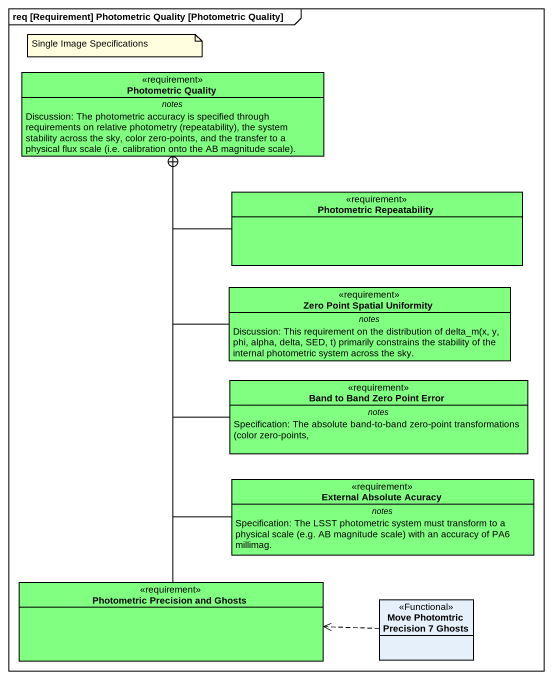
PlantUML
@startuml
mainframe req [Requirement] Photometric Quality [Photometric Quality]
hide circle
hide empty members
class "Photometric Quality" as Photometric_Quality <<requirement>> #80FF80 {
  -- notes --
  {field} Discussion: The photometric accuracy is specified through requirements on relative photometry (repeatability), the system stability across the sky, color zero-points, and the transfer to a physical flux scale (i.e. calibration onto the AB magnitude scale).
}
class "Photometric Repeatability" as Photometric_Repeatability <<requirement>> #80FF80
class "Zero Point Spatial Uniformity" as Zero_Point_Spatial <<requirement>> #80FF80 {
  -- notes --
  {field} Discussion: This requirement on the distribution of delta_m(x, y, phi, alpha, delta, SED, t) primarily constrains the stability of the internal photometric system across the sky.
}
class "Band to Band Zero Point Error" as Band_to_Band_Zero_Point <<requirement>> #80FF80 {
  -- notes --
  {field} Specification: The absolute band-to-band zero-point transformations (color zero-points,
}
class "External Absolute Acuracy" as External_Absolute_Acuracy <<requirement>> #80FF80 {
  -- notes --
  {field} Specification: The LSST photometric system must transform to a physical scale (e.g. AB magnitude scale) with an accuracy of PA6 millimag.
}
class "Photometric Precision and Ghosts" as Photometric_Precision_and <<requirement>> #80FF80
class "Move Photomtric Precision 7 Ghosts" as Move_Photomtric_Precision_7 <<Functional>>
Photometric_Repeatability -left-+ Photometric_Quality
Zero_Point_Spatial -up-+ Photometric_Quality
Band_to_Band_Zero_Point -up-+ Photometric_Quality
External_Absolute_Acuracy -up-+ Photometric_Quality
Photometric_Precision_and -up-+ Photometric_Quality
Move_Photomtric_Precision_7 .left.> Photometric_Precision_and
note as N1
  Single Image Specifications
end note
@enduml
